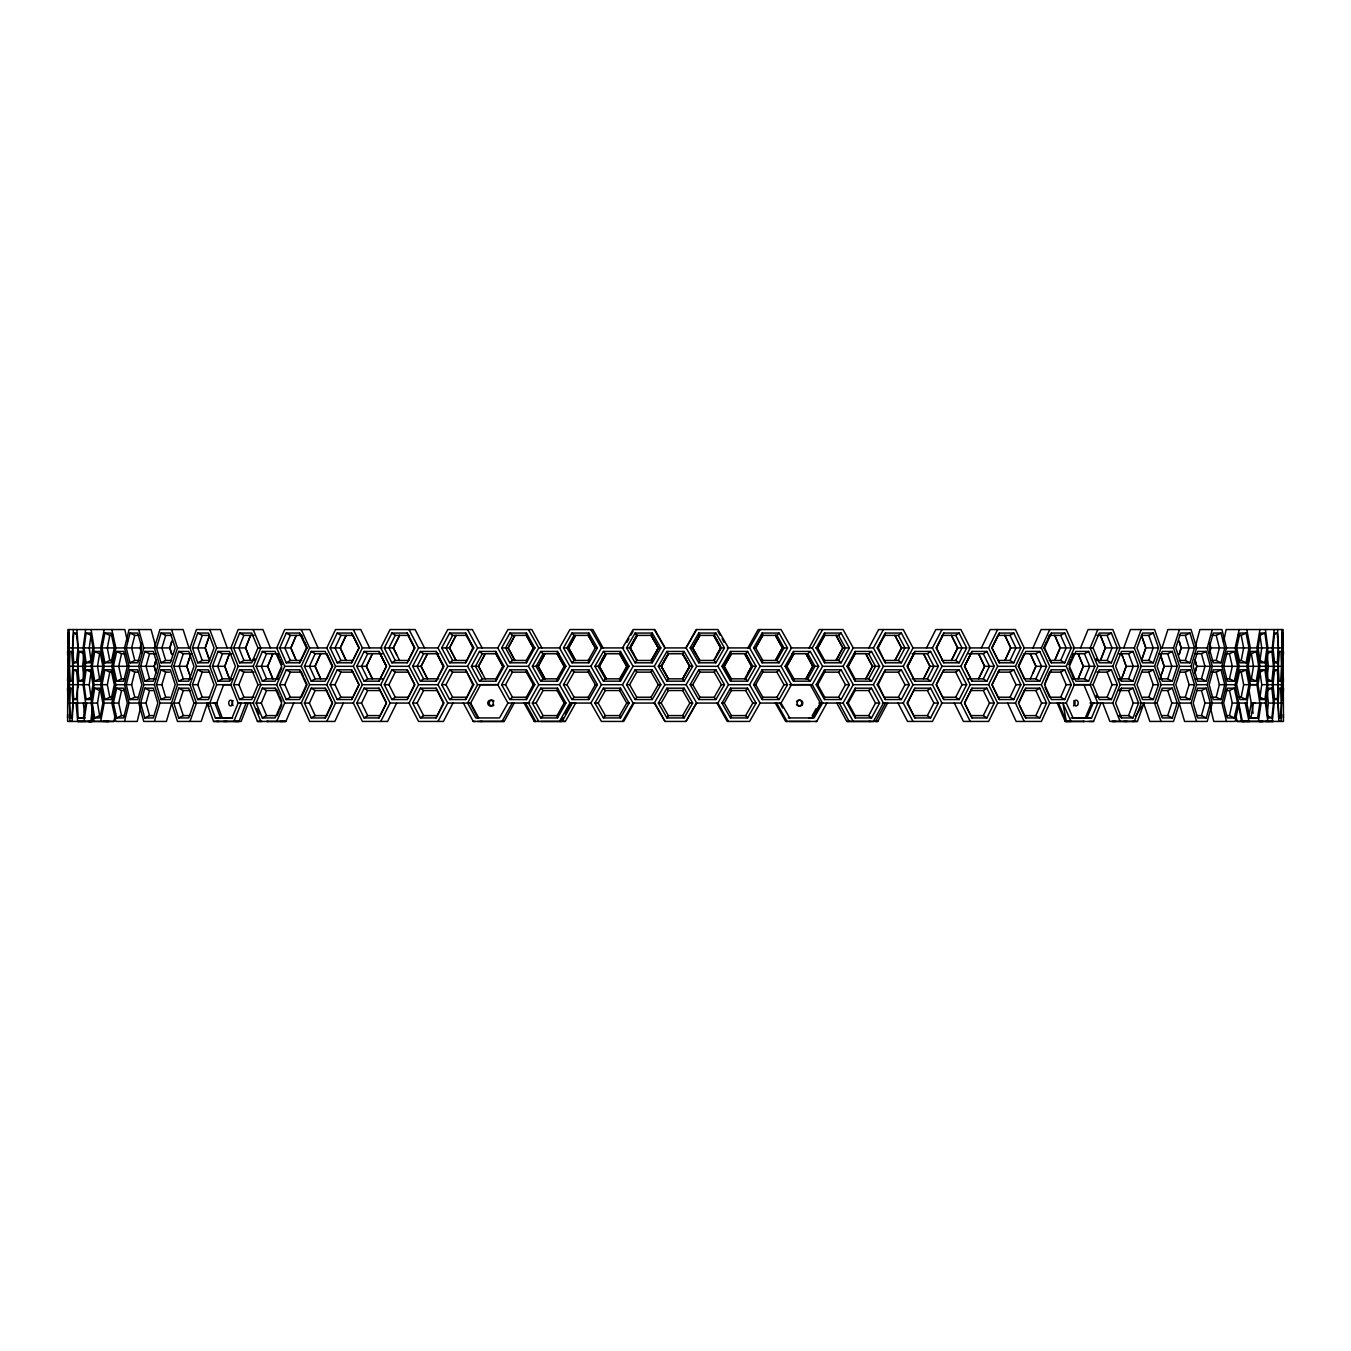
<?xml version="1.0" encoding="UTF-8"?>
<svg xmlns="http://www.w3.org/2000/svg" width="1351" height="1351" viewBox="0 0 1351 1351"><rect width="100%" height="100%" fill="white"/><g stroke="black" fill="none" stroke-linecap="round" stroke-linejoin="round"><path stroke-width="1.5" d="M94.114 721.434L91.108 703.06L76.061 703.06L77.683 721.451L91.919 721.451L91.919 717.938M67.618 717.938L67.634 714.426M67.618 681.174L67.634 677.662M1283.366 654.948L1283.45 651.435M1283.366 691.695L1283.45 688.183M67.753 647.923L68.006 633.062L68.901 633.062L68.901 662.801L68.006 662.801L67.922 659.288M127.467 641.809L124.832 629.549L67.922 629.549L67.634 721.434L113.94 721.434L115.477 713.277M67.753 684.687L68.006 669.809L68.901 669.809L68.901 699.548L68.006 699.548L67.922 696.052M1235.523 713.277L1237.06 721.434L1283.45 721.434L1283.078 629.549L1226.168 629.549L1223.533 641.809M1283.078 659.288L1282.994 662.801L1282.099 662.801L1282.099 633.062L1282.994 633.062L1283.247 647.923M1283.078 696.052L1282.994 699.548L1282.099 699.548L1282.099 669.809L1282.994 669.809L1283.247 684.687M495.817 681.174L495.918 678.844L502.775 666.296L495.918 653.766L495.817 651.435L479.487 651.435L471.381 666.313L479.487 681.174L495.817 681.174L504.041 666.313L495.817 651.435M855.183 681.174L855.082 678.844L848.225 666.296L855.082 653.766L855.183 651.435L871.513 651.435L879.619 666.313L871.513 681.174L855.183 681.174L846.959 666.313L855.183 651.435M855.183 717.938L855.082 715.591L848.225 703.06L855.082 690.53L855.183 688.183L871.513 688.183L879.619 703.06L871.513 717.938L855.183 717.938L846.959 703.06L855.183 688.183M69.864 721.434L69.036 629.549M69.357 666.313L70.049 651.435L71.856 651.435L72.937 666.313L71.856 681.174L70.049 681.174L69.357 666.313L74.221 666.296M69.357 703.06L70.049 688.183L71.856 688.183L72.937 703.06L71.856 717.938L70.049 717.938L69.357 703.06L74.221 703.06M1281.136 721.434L1281.964 629.549M1281.643 666.313L1280.951 681.174L1279.144 681.174L1278.063 666.313L1279.144 651.435L1280.951 651.435L1281.643 666.313L1274.213 666.313L1272.287 647.923L1274.213 629.549M1281.643 703.06L1280.951 717.938L1279.144 717.938L1278.063 703.06L1279.144 688.183L1280.951 688.183L1281.643 703.06L1268.386 703.06L1267.018 715.591M526.468 662.801L526.299 660.453L533.273 647.923L526.299 635.392L526.468 633.062L509.884 633.062L501.643 647.923L509.884 662.801L526.468 662.801L534.81 647.923L526.468 633.062M526.468 699.548L526.299 697.217L533.257 684.687L526.299 672.156L526.468 669.809L509.884 669.809L501.643 684.687L509.884 699.548L526.468 699.548L534.81 684.687L526.468 669.809M824.532 662.801L824.701 660.453L817.727 647.923L824.684 635.392L824.532 633.062L841.116 633.062L849.357 647.923L841.116 662.801L824.532 662.801L816.19 647.923L824.532 633.062M824.532 699.548L824.701 697.217L817.727 684.687L824.684 672.156L824.532 669.809L841.116 669.809L849.357 684.687L841.116 699.548L824.532 699.548L816.19 684.687L824.532 669.809M77.784 650.473L77.851 644.545M77.784 687.237L77.851 681.309M1273.149 651.25L1273.03 642.941M1273.149 688.014L1273.149 681.36M72.076 721.434C74.541 690.817 70.995 660.183 73.461 629.549M72.616 647.923L73.765 633.062L76.45 633.062L77.986 647.923L76.45 662.801L73.765 662.801L72.616 647.923L77.598 647.923M72.616 684.687L73.765 669.809L76.45 669.809L77.986 684.687L76.45 699.548L73.765 699.548L72.616 684.687L77.598 684.687M1278.384 647.923L1277.235 662.801L1274.55 662.801L1273.014 647.923L1274.55 633.062L1277.235 633.062L1278.384 647.923L1273.402 647.923M1277.539 629.549C1280.005 660.183 1276.459 690.817 1278.924 721.434M1278.384 684.687L1277.235 699.548L1274.55 699.548L1273.014 684.687L1274.55 669.809L1277.235 669.809L1278.384 684.687L1273.402 684.687M85.603 629.549L83.137 647.923L85.603 666.313L83.137 684.687L85.603 703.06L83.424 717.938L78.24 717.938C75.791 688.453 80.013 659.018 76.787 629.549M77.531 666.313L79.118 651.435L82.698 651.435L84.657 666.313L82.698 681.174L79.118 681.174L77.531 666.313L91.108 666.313L94.114 684.687L91.108 703.06M1273.469 666.313L1271.882 681.174L1268.302 681.174L1266.343 666.313L1268.302 651.435L1271.882 651.435L1273.469 666.313L1259.892 666.313L1256.886 684.687L1259.892 703.06L1257.545 717.938L1249.895 717.938L1246.787 703.06L1250.334 684.687L1246.787 666.313L1250.334 647.923L1246.787 629.549M1272.287 721.434L1274.213 703.06L1272.287 684.687L1274.213 666.313M1267.018 678.844L1268.386 666.313L1267.018 653.766M1271.882 717.938L1273.469 703.06L1271.882 688.183L1268.302 688.183L1266.343 703.06L1268.302 717.938L1271.882 717.938L1268.64 716.368M83.982 653.766L82.614 666.296L83.982 678.844M92.155 721.434L93.354 711.234M92.543 707.147L90.838 721.451L89.622 721.451M86.109 699.548L90.99 697.217L89.25 684.687L90.99 672.156L86.109 669.809L84.083 684.687L86.109 699.548L90.568 699.548L92.966 684.687L90.568 669.809L86.109 669.809M1264.891 669.809L1260.01 672.156L1261.75 684.687L1260.01 697.217L1264.891 699.548L1266.917 684.687L1264.891 669.809L1260.432 669.809L1258.034 684.687L1260.432 699.548L1264.891 699.548M84.083 647.923L86.109 633.062L90.568 633.062L92.966 647.923L90.568 662.801L86.109 662.801L84.083 647.923L101.781 647.923M1267.863 721.434L1265.397 703.06L1267.863 684.687L1265.397 666.313L1267.863 647.923L1265.397 629.549M1264.891 662.801L1266.917 647.923L1264.891 633.062L1260.432 633.062L1258.034 647.923L1260.432 662.801L1264.891 662.801L1260.01 660.453L1261.75 647.923L1260.01 635.392L1264.891 633.062M465.673 662.801L472.766 647.923L465.673 633.062L449.647 633.062L441.693 647.923L449.647 662.801L465.673 662.801L473.745 647.923L465.673 633.062M465.673 699.548L472.766 684.687L465.673 669.809L449.647 669.809L441.693 684.687L449.647 699.548L465.673 699.548L473.745 684.687L465.673 669.809M885.327 633.062L878.234 647.923L885.327 662.801L901.353 662.801L909.307 647.923L901.353 633.062L885.327 633.062L877.255 647.923L885.327 662.801M885.327 699.548L878.234 684.687L885.327 669.809L901.353 669.809L909.307 684.687L901.353 699.548L885.327 699.548L877.255 684.687L885.327 669.809M94.722 717.938L99.602 715.591L97.508 703.06L99.602 690.53L94.722 688.183L92.256 703.06L94.722 717.938L100.025 717.938L102.862 703.06L100.025 688.183L94.722 688.183M91.108 666.313L94.114 647.923L91.108 629.549M92.256 666.313L94.722 651.435L100.025 651.435L102.862 666.313L100.025 681.174L94.722 681.174L92.256 666.313L102.879 666.296M1259.892 629.549L1256.886 647.923L1259.892 666.313M1258.744 666.313L1256.278 681.174L1250.975 681.174L1248.138 666.313L1250.975 651.435L1256.278 651.435L1258.744 666.313L1248.121 666.313M1256.278 681.174L1251.398 678.844L1253.492 666.313L1251.398 653.766L1256.278 651.435M94.722 651.435L99.602 653.766L97.508 666.296L99.602 678.844L94.722 681.174M1249.101 715.304L1251.262 703.06L1249.118 690.783M1250.874 717.938L1253.508 703.06L1254.961 703.06M557.507 681.174L557.085 678.844L564.144 666.296L557.085 653.766L557.507 651.435L540.721 651.435L532.362 666.313L540.721 681.174L557.507 681.174L565.951 666.313L557.507 651.435M557.507 717.938L557.085 715.591L564.144 703.06L557.085 690.53L557.507 688.183L540.721 688.183L532.362 703.06L540.721 717.938L557.507 717.938L565.951 703.06L557.507 688.183M793.493 681.174L793.915 678.844L786.856 666.296L793.898 653.766L793.493 651.435L810.279 651.435L818.638 666.313L810.279 681.174L793.493 681.174L785.049 666.313L793.493 651.435M104.922 699.548L109.786 697.217L107.337 684.687L109.786 672.156L104.922 669.809L102.017 684.687L104.922 699.548L111.069 699.548L114.328 684.687L111.069 669.809L104.922 669.809M1246.078 669.809L1241.214 672.156L1243.663 684.687L1241.214 697.217L1246.078 699.548L1248.983 684.687L1246.078 669.809L1239.931 669.809L1236.672 684.687L1239.931 699.548L1246.078 699.548M104.213 629.549L100.666 647.923L104.213 666.313L100.666 684.687L104.213 703.06L100.666 721.434M102.017 647.923L104.922 633.062L111.069 633.062L114.328 647.923L111.069 662.801L104.922 662.801L102.017 647.923L125.103 647.923M1246.078 662.801L1241.214 660.453L1243.663 647.923L1241.214 635.392L1246.078 633.062L1248.983 647.923L1246.078 662.801L1239.931 662.801L1236.672 647.923L1239.931 633.062L1246.078 633.062M104.922 633.062L109.786 635.392L107.337 647.923L109.786 660.453L104.922 662.801M116.693 717.938L123.667 717.938L127.332 703.06L123.667 688.183L116.693 688.183L113.366 703.06L116.693 717.938L121.522 715.591L118.719 703.06L121.522 690.53L124.376 690.53M1234.307 688.183L1229.478 690.53L1232.281 703.06L1229.478 715.591L1234.307 717.938L1237.634 703.06L1234.307 688.183L1227.333 688.183L1223.668 703.06L1227.333 717.938L1234.307 717.938M141.196 705.104L137.228 721.434L115.882 721.434L111.812 703.06L115.882 684.687L111.812 666.313L115.882 647.923L111.812 629.549M113.366 666.313L116.693 651.435L123.667 651.435L127.332 666.313L123.667 681.174L116.693 681.174L113.366 666.313L127.366 666.296M1239.188 629.549L1235.118 647.923L1239.188 666.313L1235.118 684.687L1242.346 721.434L1258.372 721.451L1261.091 703.06L1251.262 703.06M1237.634 666.313L1234.307 681.174L1227.333 681.174L1223.668 666.313L1227.333 651.435L1234.307 651.435L1237.634 666.313L1223.651 666.313M1234.307 681.174L1229.478 678.844L1232.281 666.313L1229.478 653.766L1234.307 651.435M124.951 653.766L121.522 653.766L118.719 666.296L121.522 678.844L116.693 681.174M141.281 652.905L140.082 647.923L141.264 642.873M1210.124 651.25L1210.124 644.545M137.988 697.217L134.779 697.217L131.638 684.687L134.779 672.156L137.988 672.156M140.876 644.596L140.859 651.25M1209.719 652.921L1210.952 647.923L1209.719 642.941M1211.948 672.156L1216.221 672.156L1219.362 684.687L1216.221 697.217L1211.948 697.217M126.251 647.923L129.983 633.062L137.785 633.062L141.838 647.923L137.785 662.801L129.983 662.801L126.251 647.923L140.082 647.923M124.512 721.434L129.071 703.06L124.512 684.687L129.071 666.313L124.512 647.923L129.071 629.549L151.092 629.549L156.041 647.923M126.251 684.687L129.983 669.809L137.785 669.809L141.838 684.687L137.785 699.548L129.983 699.548L126.251 684.687L131.638 684.687M1224.749 647.923L1221.017 662.801L1213.215 662.801L1209.162 647.923L1213.215 633.062L1221.017 633.062L1224.749 647.923L1210.952 647.923M1226.488 721.434L1221.929 703.06L1226.488 684.687L1221.929 666.313L1226.488 647.923L1221.929 629.549L1199.908 629.549L1194.959 647.923M1224.749 684.687L1221.017 699.548L1213.215 699.548L1209.162 684.687L1213.215 669.809L1221.017 669.809L1224.749 684.687L1219.362 684.687M436.103 681.174L443.314 666.296L436.103 651.435L420.414 651.435L412.646 666.313L420.414 681.174L436.103 681.174L444.023 666.313L436.103 651.435M436.103 717.938L443.314 703.06L436.103 688.183L420.414 688.183L412.646 703.06L420.414 717.938L436.103 717.938L444.023 703.06L436.103 688.183M1211.948 660.453L1216.221 660.453L1219.362 647.923L1216.221 635.392L1212.033 635.392M138.967 635.392L134.779 635.392L131.638 647.923L134.779 660.453L138.967 660.453M156.041 659.66L154.234 666.313L156.041 672.967L154.25 666.296L156.024 659.558M914.897 681.174L907.686 666.313L914.897 651.435L930.586 651.435L938.354 666.313L930.586 681.174L914.897 681.174L906.977 666.313L914.897 651.435M914.897 717.938L907.686 703.06L914.897 688.183L930.586 688.183L938.354 703.06L930.586 717.938L914.897 717.938L906.977 703.06L914.897 688.183M1194.959 659.66L1196.766 666.313L1194.976 672.95L1196.766 666.313L1194.976 659.558M153.051 715.591L149.522 715.591L146.043 703.06L149.522 690.53L153.051 690.53M1196.766 690.53L1201.478 690.53L1204.957 703.06L1201.478 715.591L1196.766 715.591M188.988 647.923L183.111 629.549L159.925 629.549L154.386 647.923L159.925 666.313L154.386 684.687L159.925 703.06L171.83 703.06L166.409 721.434L143.78 721.434L138.714 703.06L143.78 684.687L138.714 666.313L143.78 647.923L138.714 629.549M140.639 666.313L144.777 651.435L153.355 651.435L157.814 666.313L153.355 681.174L144.777 681.174L140.639 666.313L154.25 666.296M140.639 703.06L144.777 688.183L153.355 688.183L157.814 703.06L153.355 717.938L144.777 717.938L140.639 703.06L146.043 703.06M1162.012 647.923L1167.889 629.549L1191.075 629.549L1196.614 647.923L1191.075 666.313L1196.614 684.687L1191.075 703.06L1179.17 703.06L1184.591 721.434L1207.22 721.434L1212.286 703.06L1207.22 684.687L1212.286 666.313L1207.22 647.923L1212.286 629.549M1210.361 666.313L1206.223 681.174L1197.645 681.174L1193.186 666.313L1197.645 651.435L1206.223 651.435L1210.361 666.313L1196.766 666.313M1210.361 703.06L1206.223 717.938L1197.645 717.938L1193.186 703.06L1197.645 688.183L1206.223 688.183L1210.361 703.06L1204.957 703.06M1195.382 678.844L1201.478 678.844L1204.957 666.313L1201.478 653.766L1195.382 653.766M171.83 641.269L169.838 647.923L171.813 654.593L169.871 647.923L171.797 641.185M155.618 653.766L149.522 653.766L146.043 666.296L149.522 678.844L155.618 678.844M588.884 662.801L588.209 660.453L595.318 647.923L588.209 635.392L588.884 633.062L571.929 633.062L563.485 647.923L571.929 662.801L588.884 662.801L597.395 647.923L588.884 633.062M588.884 699.548L588.209 697.217L595.318 684.687L588.209 672.156L588.884 669.809L571.929 669.809L563.485 684.687L571.929 699.548L588.884 699.548L597.395 684.687L588.884 669.809M762.116 662.801L762.791 660.453L755.682 647.923L762.775 635.392L762.116 633.062L779.071 633.062L787.515 647.923L779.071 662.801L762.116 662.801L753.605 647.923L762.116 633.062M762.116 699.548L762.791 697.217L755.682 684.687L762.775 672.156L762.116 669.809L779.071 669.809L787.515 684.687L779.071 699.548L762.116 699.548L753.605 684.687L762.116 669.809M1179.17 641.269L1181.162 647.923L1179.187 654.576L1181.162 647.923L1179.203 641.185M169.55 697.217L165.7 697.217L161.9 684.687L165.7 672.156L169.55 672.156M1180.149 672.156L1185.3 672.156L1189.1 684.687L1185.3 697.217L1180.149 697.217M156.496 647.923L161.022 633.062L170.361 633.062L175.208 647.923L170.361 662.801L161.022 662.801L156.496 647.923L169.871 647.923M156.496 684.687L161.022 669.809L170.361 669.809L175.208 684.687L170.361 699.548L161.022 699.548L156.496 684.687L161.9 684.687M154.386 721.434L159.925 703.06M1194.504 647.923L1189.978 662.801L1180.639 662.801L1175.792 647.923L1180.639 633.062L1189.978 633.062L1194.504 647.923L1181.162 647.923M1194.504 684.687L1189.978 699.548L1180.639 699.548L1175.792 684.687L1180.639 669.809L1189.978 669.809L1194.504 684.687L1189.1 684.687M1179.389 660.453L1185.3 660.453L1189.1 647.923L1185.3 635.392L1179.389 635.392M190.879 678.844L186.86 666.296L190.879 653.766M171.611 635.392L165.7 635.392L161.9 647.923L165.7 660.453L171.611 660.453M190.288 715.591L183.28 715.591L179.159 703.06L183.28 690.53L190.288 690.53M1160.104 678.844L1164.14 666.296L1160.762 655.708M188.971 672.967L186.843 666.313L190.255 655.742M1162.029 672.967L1164.157 666.313L1160.104 653.766M1162.164 690.53L1167.72 690.53L1171.841 703.06L1167.72 715.591L1162.164 715.591M207.48 703.06L201.181 721.434L177.505 721.434L171.493 703.06L177.505 684.687L171.493 666.313L177.505 647.923L171.493 629.549M173.772 666.313L178.67 651.435L188.768 651.435L193.97 666.313L188.768 681.174L178.67 681.174L173.772 666.313L186.86 666.296M173.772 703.06L178.67 688.183L188.768 688.183L193.97 703.06L188.768 717.938L178.67 717.938L173.772 703.06L179.159 703.06M1143.52 703.06L1149.819 721.434L1173.495 721.434L1179.507 703.06L1173.495 684.687L1179.507 666.313L1173.495 647.923L1179.507 629.549M1177.228 666.313L1172.33 681.174L1162.232 681.174L1157.03 666.313L1162.232 651.435L1172.33 651.435L1177.228 666.313L1164.157 666.313M1177.228 703.06L1172.33 717.938L1162.232 717.938L1157.03 703.06L1162.232 688.183L1172.33 688.183L1177.228 703.06L1171.841 703.06M1159.293 678.844L1167.72 678.844L1171.841 666.313L1167.72 653.766L1159.293 653.766M197.685 662.801L202.211 660.453L209.709 660.453L205.2 647.923L209.506 635.392L202.194 635.392L197.685 633.062L192.433 647.923L197.685 662.801L208.493 662.801L214.049 647.923L208.493 633.062L197.685 633.062M191.707 653.766L183.28 653.766L179.159 666.296L183.28 678.844L191.707 678.844M1142.169 637.317L1145.8 647.923L1142.169 658.494M209.709 697.217L202.211 697.217L197.786 684.687L202.194 672.156L209.709 672.156M208.848 637.351L205.166 647.923L208.831 658.494M1153.315 633.062L1148.789 635.392L1141.477 635.392L1145.834 647.923L1141.477 660.453L1148.789 660.453L1153.315 662.801L1158.567 647.923L1153.315 633.062L1142.507 633.062L1136.951 647.923L1142.507 662.801L1153.315 662.801M1142.845 672.156L1148.789 672.156L1153.214 684.687L1148.789 697.217L1142.845 697.217M189.967 721.434L196.435 703.06L189.967 684.687L196.435 666.313L189.967 647.923L196.435 629.549L220.534 629.549L227.255 647.923M192.433 684.687L197.685 669.809L208.493 669.809L214.049 684.687L208.493 699.548L197.685 699.548L192.433 684.687L197.786 684.687M1161.033 721.434L1154.565 703.06L1161.033 684.687L1154.565 666.313L1161.033 647.923L1154.565 629.549L1130.466 629.549L1123.745 647.923M1158.567 684.687L1153.315 699.548L1142.507 699.548L1136.951 684.687L1142.507 669.809L1153.315 669.809L1158.567 684.687L1153.214 684.687M227.255 672.967L229.434 678.844L224.79 666.313L229.417 653.766L224.79 666.313L227.238 672.95M1148.789 660.453L1153.214 647.923L1148.789 635.392M1115.875 721.451L1111.957 721.451L1137.424 721.451L1144.044 703.06L1135.431 716.418M202.194 635.392L197.786 647.923L202.211 660.453M407.175 662.801L414.487 647.923L407.175 633.062L391.874 633.062L384.326 647.923L391.874 662.801L407.175 662.801L414.909 647.923L407.175 633.062M407.175 699.548L414.487 684.687L407.175 669.809L391.874 669.809L384.326 684.687L391.874 699.548L407.175 699.548L414.909 684.687L407.175 669.809M1123.762 672.95L1126.177 666.296L1123.762 659.558M943.825 662.801L936.513 647.923L943.825 633.062L959.126 633.062L966.674 647.923L959.126 662.801L943.825 662.801L936.091 647.923L943.825 633.062M943.825 699.548L936.513 684.687L943.825 669.809L959.126 669.809L966.674 684.687L959.126 699.548L943.825 699.548L936.091 684.687L943.825 669.809M1123.036 657.633L1121.583 653.766L1126.21 666.313L1121.583 678.844L1123.745 672.967M1128.575 690.53L1133.269 703.06L1128.575 715.591L1118.983 715.591L1121.499 717.938L1132.982 717.938L1138.589 703.06L1132.982 688.183L1121.499 688.183L1118.966 690.53L1128.575 690.53L1132.982 688.183M270.453 647.923L262.921 629.549L238.181 629.549L230.869 647.923L238.181 666.313L230.869 684.687L238.181 703.06L232.034 717.938L215.383 717.938L209.793 703.06L216.667 684.687L209.777 666.313L216.667 647.923L209.777 629.549M212.411 666.313L218.018 651.435L229.501 651.435L235.395 666.313L229.501 681.174L218.018 681.174L212.411 666.313L224.823 666.296M1102.737 703.06L1109.863 721.434L1134.333 721.434L1141.223 703.06L1134.333 684.687L1141.223 666.313L1134.333 647.923L1141.223 629.549M1121.499 681.174L1115.605 666.313L1121.499 651.435L1132.982 651.435L1138.589 666.313L1132.982 681.174L1121.499 681.174L1118.983 678.844L1128.575 678.844L1132.982 681.174M245.679 647.923L250.543 635.392L245.646 647.923L250.56 660.453L245.646 647.923L233.655 647.923L239.6 662.801L251.742 662.801L257.94 647.923L251.742 633.062L239.6 633.062L233.655 647.923M1128.575 678.844L1133.269 666.313L1128.575 653.766L1118.966 653.766M222.256 717.769L216.684 703.06L223.658 684.687L231.68 684.67M216.684 703.06L206.956 703.06L213.576 721.451L239.043 721.451L246.085 703.06M1105.321 647.923L1100.457 660.453L1105.354 647.923L1100.457 635.392L1105.354 647.923L1117.345 647.923L1111.4 662.801L1099.258 662.801L1093.06 647.923L1099.258 633.062L1111.4 633.062L1117.345 647.923M232.034 653.766L222.425 653.766L217.731 666.296L222.425 678.844L232.017 678.844L229.501 681.174M254.039 697.217L243.906 697.217L238.907 684.687L243.889 672.156L254.039 672.156M1121.499 688.183L1115.605 703.06L1121.499 717.938M1096.961 672.156L1107.094 672.156L1112.093 684.687L1107.094 697.217L1096.961 697.217L1096.235 695.427M620.497 681.174L619.569 678.844L626.729 666.296L619.569 653.766L620.497 651.435L603.424 651.435L594.913 666.313L603.424 681.174L620.497 681.174L629.059 666.313L620.497 651.435M620.497 717.938L619.569 715.591L626.729 703.06L619.569 690.53L620.497 688.183L603.424 688.183L594.913 703.06L603.424 717.938L620.497 717.938L629.059 703.06L620.497 688.183M730.503 681.174L731.431 678.844L724.271 666.296L731.415 653.766L730.503 651.435L747.576 651.435L756.087 666.313L747.576 681.174L730.503 681.174L721.941 666.313L730.503 651.435M730.503 717.938L731.431 715.591L724.271 703.06L731.415 690.53L730.503 688.183L747.576 688.183L756.087 703.06L747.576 717.938L730.503 717.938L721.941 703.06L730.503 688.183M233.655 684.687L239.6 669.809L251.742 669.809L257.94 684.687L251.742 699.548L239.6 699.548L233.655 684.687L238.907 684.687M267.718 666.296L272.851 653.766L267.684 666.313L272.851 678.844L267.684 666.313L256.116 666.313L262.364 681.174L275.131 681.174L281.633 666.313L275.131 651.435L262.364 651.435L256.116 666.313M1120.131 721.434L1112.819 703.06L1120.131 684.687L1112.819 666.313L1120.131 647.923L1112.819 629.549L1088.079 629.549L1080.547 647.923M1117.345 684.687L1111.4 699.548L1099.258 699.548L1093.06 684.687L1099.258 669.809L1111.4 669.809L1117.345 684.687L1112.093 684.687M1096.235 658.663L1096.961 660.453L1107.094 660.453L1112.093 647.923L1107.094 635.392L1096.961 635.392M233.841 721.451L241.305 703.06L238.181 703.06L253.718 703.06M1083.282 666.296L1078.149 678.844L1083.316 666.313L1078.149 653.766L1083.316 666.313L1094.884 666.313L1088.636 681.174L1075.869 681.174L1069.367 666.313L1075.869 651.435L1088.636 651.435L1094.884 666.313M1060.518 703.06L1057.259 703.06L1065.145 721.434L1093.55 721.451L1100.997 703.06M254.765 658.663L254.039 660.453L243.906 660.453L239.6 662.801M275.401 715.591L266.552 715.591L261.3 703.06L266.535 690.53L277.191 690.53L279.083 694.938M254.039 635.392L243.889 635.392L241.525 641.185L238.907 647.923L243.906 660.453M290.887 647.923L296.241 635.392L290.837 647.923L296.241 660.453L290.837 647.923L279.725 647.923L286.277 662.801L299.618 662.801L307.116 647.923L304.11 641.185M260.878 721.434L253.177 703.06L260.878 684.687L253.177 666.313L260.878 647.923L253.177 629.549M275.131 688.183L281.633 703.06L275.131 717.938L262.364 717.938L256.116 703.06L262.364 688.183L275.131 688.183L277.191 690.53M1071.107 717.938L1091.557 717.938L1097.823 703.06L1090.122 684.687L1097.823 666.313L1090.122 647.923L1097.823 629.549M1072.914 678.844L1084.448 678.844L1089.7 666.313L1084.448 653.766L1072.829 653.766M1085.36 717.769L1091.557 703.06L1083.84 684.653L1074.113 684.67M1060.113 647.923L1054.759 660.453L1060.163 647.923L1054.759 635.392L1060.163 647.923L1071.275 647.923L1064.723 662.801L1051.382 662.801L1043.884 647.923L1046.89 641.185M1086.863 717.938L1093.195 703.06M304.093 678.033L307.116 684.687L301.459 697.217L290.313 697.217L284.825 684.687L290.313 672.156L301.459 672.156L303.435 676.564M1069.097 664.624L1071.259 659.558M277.191 678.844L279.083 674.436M277.191 715.591L279.083 711.183M267.194 721.434L285.855 721.434L293.741 703.06M1071.917 658.19L1073.809 653.766L1072.103 657.633M278.171 653.766L266.535 653.766L261.3 666.296L266.552 678.844L278.086 678.844M279.725 672.967L281.886 667.968M279.725 709.714L281.886 704.732M1069.114 664.641L1071.275 659.66M1047.549 676.496L1049.541 672.156L1060.687 672.156L1066.175 684.687L1060.687 697.217L1049.541 697.217L1045.049 687.237M315.087 666.296L320.677 653.766L315.053 666.313L320.694 678.844L315.087 666.296L304.414 666.313L311.254 681.174L325.152 681.174L332.194 666.313L325.152 651.435L311.254 651.435L304.414 666.313M279.725 647.923L286.277 633.062L299.618 633.062L303.451 639.732M276.651 721.434L284.723 703.06L276.651 684.687L284.723 666.313L276.651 647.923L284.723 629.549L309.852 629.549L318.076 647.923M299.618 669.809L306.407 684.687L299.618 699.548L286.277 699.548L279.725 684.687L286.277 669.809L299.618 669.809L301.459 672.156M1091.557 717.938L1073.049 717.938L1066.294 703.06L1074.349 684.687L1066.277 666.313L1074.349 647.923L1066.277 629.549L1041.148 629.549L1032.924 647.923M1071.275 684.687L1064.723 699.548L1051.382 699.548L1044.593 684.687L1051.382 669.809L1064.723 669.809L1071.275 684.687L1066.175 684.687M1049.271 660.453L1060.687 660.453L1066.175 647.923L1060.687 635.392L1049.187 635.392M1032.958 672.95L1035.913 666.296L1030.323 653.766L1035.947 666.313L1030.323 678.844M328.8 711.183L326.739 715.591L315.138 715.591L309.413 703.06L315.138 690.53L326.739 690.53L332.616 703.06L329.475 709.714M1046.89 677.932L1044.593 684.687M1047.565 639.8L1051.382 633.062L1064.723 633.062L1071.275 647.923M301.813 635.392L290.313 635.392L284.825 647.923L290.313 660.453L301.729 660.453M299.618 662.801L306.407 647.923L299.618 633.062M1051.382 633.062L1044.593 647.923L1051.382 662.801M340.283 647.923L346.092 635.392L340.249 647.923L346.092 660.453L340.249 647.923L330.134 647.923L337.226 662.801L351.632 662.801L359.062 647.923L351.632 633.062L337.226 633.062L330.134 647.923M1043.884 647.923L1046.907 641.286M1024.244 690.53L1025.848 688.183L1039.746 688.183L1046.586 703.06L1039.746 717.938L1025.848 717.938L1018.384 703.06L1024.244 690.53L1035.862 690.53L1041.587 703.06L1035.862 715.591L1024.261 715.591L1022.15 711.065M343.39 703.06L334.845 721.434L309.632 721.434L301.205 703.06L309.632 684.687L301.205 666.313L309.632 647.923L301.205 629.549M326.739 715.591L325.152 717.938L311.254 717.938L304.414 703.06L311.254 688.183L325.152 688.183L326.739 690.53M1007.61 703.06L1016.155 721.434L1041.368 721.434L1049.795 703.06L1041.368 684.687L1049.795 666.313L1041.368 647.923L1049.795 629.549M1047.549 639.732L1049.541 635.392M1046.586 666.313L1039.746 681.174L1025.848 681.174L1018.806 666.313L1025.848 651.435L1039.746 651.435L1046.586 666.313L1035.947 666.313M1010.717 647.923L1004.908 660.453L1010.751 647.923L1004.908 635.392L1010.751 647.923L1020.866 647.923L1013.774 662.801L999.368 662.801L991.938 647.923L999.368 633.062L1013.774 633.062L1020.866 647.923M1022.2 674.436L1024.261 678.844L1035.862 678.844L1041.587 666.313L1035.862 653.766L1024.244 653.766L1018.384 666.296L1021.525 672.967M352.983 672.156L351.632 669.809L337.226 669.809L330.134 684.687L337.226 699.548L351.632 699.548L352.983 697.217L340.959 697.217L335.014 684.687L340.942 672.156L352.983 672.156L359.062 684.687L353.692 695.748M328.8 674.436L326.739 678.844L315.138 678.844L311.254 681.174M1024.261 653.766L1018.384 666.313M329.475 672.967L332.616 666.313L326.756 653.766L315.138 653.766L309.413 666.296L315.138 678.844M325.152 717.938L332.194 703.06L325.152 688.183M366.408 666.296L372.403 653.766L366.357 666.313L372.403 678.844L366.357 666.313L356.782 666.313L364.128 681.174L378.989 681.174L386.521 666.313L378.989 651.435L364.128 651.435L356.782 666.313M1025.848 688.183L1018.806 703.06M378.989 681.174L383.042 672.95M378.989 717.938L386.386 703.06L378.989 688.183L364.128 688.183L356.782 703.06L364.128 717.938L378.989 717.938L386.521 703.06L378.989 688.183M998.017 672.156L1010.041 672.156L1015.986 684.687L1010.041 697.217L998.017 697.217L991.938 684.687L999.368 669.809L1013.774 669.809L1020.866 684.687L1013.774 699.548L999.368 699.548L998.017 697.217M326.79 721.434L335.538 703.06L326.79 684.687L335.538 666.313L326.79 647.923L335.538 629.549L360.768 629.549L369.617 647.923M967.975 672.967L964.614 666.313L972.011 651.435L986.872 651.435L994.218 666.313L986.872 681.174L972.011 681.174L964.479 666.313L972.011 651.435M972.011 717.938L964.614 703.06L972.011 688.183L986.872 688.183L994.218 703.06L986.872 717.938L972.011 717.938L964.479 703.06L972.011 688.183M1024.21 721.434L1015.462 703.06L1024.21 684.687L1015.462 666.313L1024.21 647.923L1015.462 629.549L990.232 629.549L981.383 647.923M984.592 666.296L978.597 678.844L984.643 666.313L978.597 653.766L984.643 666.313L994.218 666.313M998.017 660.453L1010.041 660.453L1015.986 647.923L1010.041 635.392L998.017 635.392L991.938 647.923L999.368 662.801M380.104 715.591L367.692 715.591L361.544 703.06L367.675 690.53L380.104 690.53M396.654 654.593L393.327 647.923L399.558 635.392L393.327 647.923L399.558 660.453M351.632 662.801L359.062 647.923L352.983 635.392L340.942 635.392L335.014 647.923L340.959 660.453L352.983 660.453M351.632 699.548L358.927 684.687L351.632 669.809M999.368 633.062L991.938 647.923M999.368 669.809L992.073 684.687L999.368 699.548M970.896 690.53L983.308 690.53L989.456 703.06L983.308 715.591L970.896 715.591M396.67 703.06L387.568 721.434L362.389 721.434L353.337 703.06L362.389 684.687L353.337 666.313L362.389 647.923L353.337 629.549M957.623 647.923L951.442 660.453L957.673 647.923L951.442 635.392L957.673 647.923L966.674 647.923M954.33 703.06L963.432 721.434L988.611 721.434L997.663 703.06L988.611 684.687L997.663 666.313L988.611 647.923L997.663 629.549M408.036 697.217L395.269 697.217L388.919 684.687L395.252 672.156L408.036 672.156M964.614 666.313L970.896 653.766M968.329 678.844L983.308 678.844L989.456 666.313L983.308 653.766L968.363 653.766M421.107 666.296L427.456 653.766L421.056 666.313L427.456 678.844L421.056 666.313L412.646 666.313M652.263 662.801L651.081 660.453L658.258 647.923L651.081 635.392L652.263 633.062L635.105 633.062L626.543 647.923L635.105 662.801L652.263 662.801L660.842 647.923L652.263 633.062M652.263 699.548L651.081 697.217L658.258 684.687L651.081 672.156L652.263 669.809L635.105 669.809L626.543 684.687L635.105 699.548L652.263 699.548L660.842 684.687L652.263 669.809M698.737 662.801L699.919 660.453L692.742 647.923L699.902 635.392L698.737 633.062L715.895 633.062L724.457 647.923L715.895 662.801L698.737 662.801L690.158 647.923L698.737 633.062M698.737 699.548L699.919 697.217L692.742 684.687L699.902 672.156L698.737 669.809L715.895 669.809L724.457 684.687L715.895 699.548L698.737 699.548L690.158 684.687L698.737 669.809M382.637 653.766L367.675 653.766L361.544 666.296L367.692 678.844L382.671 678.844M383.025 672.967L386.386 666.296L378.989 651.435M929.893 666.296L923.544 678.844L929.944 666.313L923.544 653.766L929.944 666.313L938.354 666.313M942.964 672.156L955.731 672.156L962.081 684.687L955.731 697.217L942.964 697.217M380.762 721.434L390.084 703.06L380.762 684.687L390.084 666.313L380.762 647.923L390.084 629.549L415.145 629.549L424.501 647.923M436.694 715.591L423.606 715.591L417.104 703.06L423.589 690.53L436.694 690.53M936.513 647.923L942.964 635.392M970.238 721.434L960.916 703.06L970.238 684.687L960.916 666.313L970.238 647.923L960.916 629.549L935.855 629.549L926.499 647.923M449.545 647.923L456.03 635.392L449.495 647.923L456.047 660.453L449.545 647.923L441.693 647.923M941.951 660.453L955.731 660.453L962.081 647.923L955.731 635.392L942.002 635.392M914.289 690.53L927.394 690.53L933.896 703.06L927.394 715.591L914.306 715.591M408.998 635.392L395.252 635.392L388.919 647.923L395.269 660.453L409.049 660.453M466.011 697.217L452.636 697.217L445.982 684.687L452.636 672.156L466.011 672.156M482.121 672.967L478.541 666.313L485.212 653.766L478.541 666.313L485.229 678.844M907.686 666.313L914.289 653.766M453.007 703.06L443.432 721.434L418.574 721.434L408.998 703.06L418.574 684.687L408.998 666.313L418.574 647.923L408.998 629.549M897.993 703.06L907.568 721.434L932.426 721.434L942.002 703.06L932.426 684.687L942.002 666.313L932.426 647.923L942.002 629.549M912.161 678.844L927.394 678.844L933.896 666.313L927.394 653.766L912.145 653.766M897.993 641.269L894.953 635.392L901.505 647.923L894.953 660.453L901.455 647.923L898.027 641.185M508.196 647.923L514.917 635.392L508.145 647.923L514.934 660.453L508.145 647.923L501.643 647.923M872.408 666.296L865.788 678.844L872.459 666.313L865.788 653.766L872.459 666.313L879.619 666.313M878.234 647.923L877.255 647.923L884.973 635.392L898.364 635.392L901.353 633.062M884.973 672.156L898.364 672.156L905.018 684.687L898.364 697.217L884.989 697.217M438.855 653.766L423.589 653.766L417.104 666.296L423.606 678.844L438.839 678.844M868.862 647.923L878.64 629.549L903.245 629.549L913.04 647.923L903.245 666.313L913.04 684.687L903.245 703.06L913.04 721.434M884.989 660.453L898.364 660.453L905.018 647.923L898.364 635.392M437.96 721.434L447.755 703.06L437.96 684.687L447.755 666.313L437.96 647.923L447.755 629.549L472.36 629.549L482.138 647.923M839.765 703.06L836.793 703.06L846.807 721.451L877.762 721.451L887.59 703.06M538.238 666.296L545.061 653.766L538.188 666.313L545.078 678.844L538.188 666.313L532.362 666.313M842.804 647.923L836.083 660.453L842.855 647.923L836.083 635.392L842.855 647.923L849.357 647.923M526.299 697.217L512.451 697.217L505.561 684.687L512.451 672.156L526.299 672.156M478.592 717.769L470.655 703.06L480.584 684.687L498.519 684.653M855.082 690.53L868.71 690.53L875.499 703.06L868.71 715.591L855.082 715.591M568.67 647.923L575.56 635.392L568.619 647.923L575.577 660.453L568.619 647.923L563.485 647.923M853.933 678.844L868.71 678.844L875.499 666.313L868.71 653.766L853.916 653.766M472.766 647.923L473.745 647.923L466.011 635.392L452.636 635.392L445.982 647.923L452.636 660.453L466.011 660.453M541.903 647.923L531.821 629.549L507.925 629.549L497.759 647.923L507.925 666.313L497.759 684.687L507.925 703.06L499.482 717.938L475.788 717.938L467.581 703.06L477.579 684.687L467.564 666.313L477.579 647.923L467.564 629.549M512.215 703.06L502.032 721.451L504.193 721.451L514.207 703.06M812.762 666.296L805.922 678.844L812.812 666.313L805.939 653.766L812.812 666.313L818.638 666.313M839.207 703.06L849.137 721.434L873.422 721.434L883.436 703.06L873.422 684.687L883.436 666.313L873.422 647.923L883.436 629.549M557.085 715.591L543.085 715.591L536.077 703.06L543.068 690.53L557.085 690.53M599.388 666.296L606.346 653.766L599.337 666.313L606.363 678.844L599.337 666.313L594.913 666.313M634.058 654.593L630.275 647.923L637.3 635.392L630.275 647.923L637.317 660.453M726.298 671.295L723.46 666.313L729.675 655.218L723.46 666.313L729.692 677.375M809.097 647.923L819.179 629.549L843.075 629.549L853.241 647.923L843.075 666.313L853.241 684.687L843.075 703.06L853.241 721.434M812.12 715.929L816.156 708.583M824.684 672.156L838.549 672.156L845.439 684.687L838.549 697.217L824.701 697.217M588.209 697.217L574.057 697.217L566.981 684.687L574.04 672.156L588.209 672.156M715.895 662.801L714.223 660.453L699.463 660.453L692.472 647.923L699.463 635.392L714.24 635.392L717.617 641.185M782.33 647.923L775.423 660.453L782.381 647.923L775.44 635.392L782.381 647.923L787.515 647.923M824.042 660.453L838.549 660.453L845.439 647.923L838.549 635.392L824.026 635.392M497.084 653.766L482.273 653.766L475.501 666.296L482.29 678.844L497.067 678.844M572.368 703.06L562.168 721.434L540.822 721.434M623.774 672.95L621.325 677.358L627.489 666.296L621.325 655.218L627.539 666.313L624.702 671.295M699.48 635.392L692.421 647.923L696.204 654.593M744.654 678.844L751.612 666.296L744.654 653.766L751.663 666.313L747.897 672.967M775.339 703.06L785.64 721.434L816.713 721.451L826.88 703.06M563.316 717.769L561.273 721.451L560.141 721.434M565.36 714.088L571.473 703.06M619.569 715.591L605.316 715.591L598.189 703.06L605.316 690.53L619.569 690.53M635.105 662.801L636.777 660.453L651.537 660.453L658.528 647.923L651.537 635.392L636.76 635.392L635.105 633.062M666.921 681.174L668.34 678.844L682.66 678.844L689.618 666.296L682.627 653.766L668.323 653.766L666.921 651.435L658.325 666.313L666.921 681.174L684.079 681.174L692.675 666.313L684.079 651.435L666.921 651.435M713.7 660.453L720.674 647.923L713.7 635.392L720.725 647.923L716.942 654.593M824.701 635.392L817.743 647.923L816.19 647.923L817.743 647.923M812.221 717.769L820.395 703.06L810.228 684.653L789.727 684.687L812.255 684.687L822.573 666.313L812.255 647.923L822.573 629.549M651.52 660.453L658.579 647.923L651.52 635.392M684.079 681.174L682.66 678.844L689.669 666.313M855.082 653.766L848.225 666.296L846.959 666.313M563.907 721.451L565.36 721.434L575.661 703.06L572.604 703.06M651.081 697.217L636.777 697.217L629.617 684.687L636.76 672.156L651.081 672.156M747.88 647.923L758.164 629.549L781.064 629.549L791.5 647.923L781.064 666.313L791.5 684.687L781.064 703.06L789.727 717.938M792.007 678.844L807.915 678.844L814.923 666.313L807.915 653.766L792.007 653.766M820.969 703.06L812.626 717.938L809.029 717.938M526.974 635.392L512.451 635.392L505.561 647.923L512.451 660.453L526.958 660.453M538.745 721.434L528.427 703.06L538.745 684.687L528.427 666.313L538.745 647.923L528.427 629.549M626.83 642.417L628.907 638.736M630.968 635.054L633.045 631.39M634.075 703.06L623.74 721.434L601.415 721.434L590.894 703.06L601.415 684.687L590.894 666.313L601.415 647.923L590.894 629.549M684.079 717.938L682.66 715.591L668.34 715.591L661.163 703.06L668.323 690.53L682.66 690.53L684.079 688.183L692.675 703.06L684.079 717.938L666.921 717.938L658.325 703.06L666.921 688.183L684.079 688.183M793.915 653.766L786.856 666.313L785.049 666.313M762.775 672.156L776.943 672.156L784.002 684.687L776.943 697.217L762.791 697.217M685.869 647.923L696.221 629.549L717.905 629.549L728.493 647.923L717.905 666.313L728.493 684.687L717.905 703.06L728.493 721.434M685.869 721.434L696.221 703.06L717.905 703.06M761.356 660.453L776.943 660.453L784.002 647.923L776.943 635.392L761.356 635.392M559.5 721.434L569.936 703.06L559.5 684.687L569.936 666.313L559.5 647.923L569.936 629.549L592.836 629.549L603.12 647.923M762.791 635.392L755.682 647.923L753.605 647.923L755.682 647.923M601.972 659.66L605.316 653.766M730.486 678.844L745.684 678.844L752.811 666.313L745.684 653.766L747.576 651.435M731.431 715.591L745.684 715.591L752.811 703.06L745.684 690.53L731.415 690.53M558.993 653.766L543.068 653.766L536.077 666.296L543.085 678.844L558.993 678.844M630.562 646.268L632.471 642.941M633.416 641.286L636.777 635.392M714.223 660.453L721.383 647.923L714.223 635.392L715.895 633.062M721.941 666.313L724.271 666.296L731.431 653.766M699.919 697.217L714.223 697.217L721.383 684.687L714.223 672.156L699.902 672.156M810.228 684.653L812.255 684.687L822.573 703.06L814.079 717.938L788.258 717.938M690.158 647.923L692.742 647.923L699.919 635.392M682.66 678.844L689.837 666.296L682.677 653.766L684.079 651.435M682.66 715.591L689.837 703.06L682.66 690.53M716.925 703.06L727.26 721.434L749.585 721.434L760.106 703.06L749.585 684.687L760.106 666.313L749.585 647.923L760.106 629.549M589.627 635.392L574.04 635.392L566.981 647.923L574.057 660.453L589.644 660.453M622.507 721.434L633.095 703.06L622.507 684.687L633.095 666.313L622.507 647.923L633.095 629.549L654.779 629.549L665.131 647.923M696.711 629.549L686.105 647.923L696.711 666.313L686.105 684.687L696.711 703.06L686.105 721.434L664.895 721.434L654.289 703.06L664.895 684.687L654.289 666.313L664.895 647.923L654.289 629.549M620.514 653.766L605.316 653.766L598.189 666.296L605.316 678.844L620.514 678.844M636.76 635.392L629.617 647.923L636.777 660.453M666.921 717.938L668.34 715.591M635.105 699.548L636.777 697.217M714.223 672.156L715.895 669.809M1049.541 672.156L1051.382 669.809M603.424 681.174L605.316 678.844M603.424 717.938L605.316 715.591M745.684 690.53L747.576 688.183M571.929 662.801L574.057 660.453M571.929 699.548L574.057 697.217M776.943 635.392L779.071 633.062M776.943 672.156L779.071 669.809M540.721 681.174L543.085 678.844M540.721 717.938L543.085 715.591M807.915 653.766L810.279 651.435M509.884 662.801L512.451 660.453M509.884 699.548L512.451 697.217M838.549 635.392L841.116 633.062M838.549 672.156L841.116 669.809M479.487 681.174L482.29 678.844M868.71 653.766L871.513 651.435M868.71 690.53L871.513 688.183M449.647 662.801L452.636 660.453M449.647 699.548L452.636 697.217M898.364 672.156L901.353 669.809M420.414 681.174L423.606 678.844M420.414 717.938L423.606 715.591M927.394 653.766L930.586 651.435M927.394 690.53L930.586 688.183M391.874 662.801L395.269 660.453M391.874 699.548L395.269 697.217M955.731 635.392L959.126 633.062M955.731 672.156L959.126 669.809M364.128 681.174L367.692 678.844M364.128 717.938L367.692 715.591M983.308 653.766L986.872 651.435M983.308 690.53L986.872 688.183M337.226 662.801L340.959 660.453M337.226 699.548L340.959 697.217M1010.041 635.392L1013.774 633.062M1010.041 672.156L1013.774 669.809M311.254 717.938L315.138 715.591M1035.862 653.766L1039.746 651.435M1035.862 690.53L1039.746 688.183M286.277 662.801L290.313 660.453M286.277 699.548L290.313 697.217M1060.687 635.392L1064.723 633.062M1060.687 672.156L1064.723 669.809M262.364 681.174L266.552 678.844M262.364 717.938L266.552 715.591M1084.448 653.766L1088.636 651.435M239.6 699.548L243.906 697.217M1107.094 635.392L1111.4 633.062M1107.094 672.156L1111.4 669.809M218.018 681.174L222.425 678.844M1128.575 653.766L1132.982 651.435M197.685 699.548L202.211 697.217M1148.789 672.156L1153.315 669.809M178.67 681.174L183.28 678.844M178.67 717.938L183.28 715.591M1167.72 653.766L1172.33 651.435M1167.72 690.53L1172.33 688.183M161.022 662.801L165.7 660.453M161.022 699.548L165.7 697.217M1185.3 635.392L1189.978 633.062M1185.3 672.156L1189.978 669.809M144.777 681.174L149.522 678.844M144.777 717.938L149.522 715.591M1201.478 653.766L1206.223 651.435M1201.478 690.53L1206.223 688.183M129.983 662.801L134.779 660.453M129.983 699.548L134.779 697.217M1216.221 635.392L1221.017 633.062M1216.221 672.156L1221.017 669.809M73.765 662.801L76.99 661.247M73.765 699.548L76.99 697.994M1274.01 634.615L1277.235 633.062M1274.01 671.379L1277.235 669.809M79.118 681.174L82.36 679.621M1268.64 652.989L1271.882 651.435M1268.64 689.753L1271.882 688.183M86.109 662.801L90.99 660.453L89.25 647.923L90.99 635.392L86.109 633.062M359.062 647.923L351.632 633.062M332.616 666.296L326.739 653.766M307.116 647.923L304.093 641.286M480.568 721.451L482.138 721.434M877.255 684.687L878.234 684.687M846.959 703.06L848.225 703.06M524.12 703.06L534.287 721.451L535.756 721.451L525.455 703.06L528.511 703.06M626.543 647.923L630.326 647.923M658.325 666.313L661.163 666.296L668.34 653.766L661.331 666.313L668.39 678.844L661.163 666.296L668.323 653.766L661.382 666.296L668.373 678.844M626.543 684.687L629.617 684.687M690.158 684.687L692.742 684.687M753.605 684.687L755.682 684.687M816.19 684.687L817.727 684.687M470.655 703.06L447.755 703.06M594.913 703.06L598.189 703.06M658.325 703.06L661.163 703.06M721.941 703.06L724.271 703.06M87.815 721.451L92.493 721.434M113.94 721.434L102.98 721.434M223.658 721.451L227.255 721.434M106.205 721.451L109.076 721.434M463.41 703.06L473.238 721.451L475.417 721.434M1237.06 721.434L1248.02 721.434M1265.228 721.434L1266.444 721.434M1267.018 721.451L1273.317 721.451L1259.081 721.451L1262.949 721.434M109.786 635.392L113.281 635.392M1237.702 635.392L1241.214 635.392M192.433 647.923L205.2 647.923M384.326 647.923L393.377 647.923M69.864 647.923L72.076 647.923M78.713 647.923L84.623 647.923M143.78 647.923L154.386 647.923M177.505 647.923L189.967 647.923M216.667 647.923L232.406 647.923M260.878 647.923L278.086 647.923M309.632 647.923L326.79 647.923M362.389 647.923L382.147 647.923M414.487 647.923L408.036 635.392M418.574 647.923L437.96 647.923M477.579 647.923L497.894 647.923M533.257 647.923L534.81 647.923L533.273 647.923L526.316 635.392M538.745 647.923L560.141 647.923M595.318 647.923L597.395 647.923L595.318 647.923L588.225 635.392M601.415 647.923L623.74 647.923M660.842 647.923L658.258 647.923L651.098 635.392M664.895 647.923L686.105 647.923M720.725 647.923L724.457 647.923M727.26 647.923L749.585 647.923M790.859 647.923L812.255 647.923M853.106 647.923L873.422 647.923M901.505 647.923L909.307 647.923M913.04 647.923L932.426 647.923M968.853 647.923L988.611 647.923M1024.21 647.923L1041.368 647.923M1072.914 647.923L1090.122 647.923M1118.594 647.923L1134.333 647.923M1145.834 647.923L1158.567 647.923M1161.033 647.923L1173.495 647.923M1196.614 647.923L1207.22 647.923M1225.897 647.923L1272.287 647.923M1278.924 647.923L1281.136 647.923M67.55 651.435L67.634 654.948M99.602 653.766L101.055 653.766M730.486 653.766L745.684 653.766L749.045 659.558M1225.644 653.766L1229.478 653.766M109.786 660.453L113.281 660.453M1237.702 660.453L1241.214 660.453M67.922 666.313L69.036 666.313M73.461 666.313L76.787 666.313M104.213 666.313L111.812 666.313M129.071 666.313L138.714 666.313M159.925 666.313L171.493 666.313M196.435 666.313L209.777 666.313M238.181 666.313L253.177 666.313M284.723 666.313L301.205 666.313M335.538 666.313L353.337 666.313M386.386 666.313L380.104 653.766M390.084 666.313L408.998 666.313M443.314 666.313L436.694 653.766M447.755 666.313L467.564 666.313M471.381 666.313L478.592 666.296M504.041 666.313L502.775 666.313L495.918 653.766M507.925 666.313L528.427 666.313M565.951 666.313L564.144 666.313L557.102 653.766M569.936 666.313L590.894 666.313M629.059 666.313L626.729 666.313L619.585 653.766M633.095 666.313L654.289 666.313M692.675 666.313L689.837 666.313L682.61 653.766L686.038 659.66M696.711 666.313L717.905 666.313M751.663 666.313L756.087 666.313M760.106 666.313L781.064 666.313M822.573 666.313L843.075 666.313M883.436 666.313L903.245 666.313M942.002 666.313L960.916 666.313M997.663 666.313L1015.462 666.313M1049.795 666.313L1066.277 666.313M1097.823 666.313L1112.819 666.313M1126.21 666.313L1138.589 666.313M1141.223 666.313L1154.565 666.313M1179.507 666.313L1191.075 666.313M1212.286 666.313L1221.929 666.313M1239.188 666.313L1246.787 666.313M1281.964 666.313L1283.078 666.313M109.786 672.156L112.302 672.156M1237.854 672.156L1241.214 672.156M99.602 678.844L101.747 678.844M121.522 678.844L124.951 678.844M1225.644 678.844L1229.478 678.844M1249.253 678.844L1251.398 678.844M1283.382 681.174L1283.366 677.662M84.083 684.687L89.25 684.687M102.017 684.687L107.337 684.687M279.725 684.687L284.825 684.687M330.134 684.687L335.014 684.687M384.326 684.687L388.919 684.687M441.693 684.687L445.982 684.687M501.643 684.687L505.561 684.687M563.485 684.687L566.981 684.687M69.864 684.687L72.076 684.687M78.713 684.687L84.167 684.687M94.114 684.687L100.666 684.687M115.882 684.687L124.512 684.687M143.78 684.687L154.386 684.687M177.505 684.687L189.967 684.687M216.667 684.687L230.869 684.687M257.94 684.687L259.206 684.687M260.878 684.687L276.651 684.687M309.632 684.687L326.79 684.687M362.389 684.687L380.762 684.687M418.574 684.687L437.96 684.687M472.766 684.687L473.745 684.687M477.579 684.687L497.759 684.687M533.257 684.687L534.81 684.687M538.745 684.687L559.5 684.687M595.318 684.687L597.395 684.687M601.415 684.687L622.507 684.687M658.258 684.687L660.842 684.687M664.895 684.687L686.105 684.687M721.383 684.687L724.457 684.687M728.493 684.687L749.585 684.687M784.002 684.687L787.515 684.687M845.439 684.687L849.357 684.687M853.241 684.687L873.422 684.687M905.018 684.687L909.307 684.687M913.04 684.687L932.426 684.687M962.081 684.687L966.674 684.687M970.238 684.687L988.611 684.687M1015.986 684.687L1020.866 684.687M1024.21 684.687L1041.368 684.687M1074.349 684.687L1090.122 684.687L1083.84 684.653M1120.131 684.687L1134.333 684.687M1161.033 684.687L1173.495 684.687M1196.614 684.687L1207.22 684.687M1226.488 684.687L1235.118 684.687M1243.663 684.687L1248.983 684.687M1250.334 684.687L1256.886 684.687L1249.81 684.67M1261.75 684.687L1266.917 684.687M1267.863 684.687L1272.287 684.687M1278.924 684.687L1281.136 684.687M67.55 688.183L67.634 691.695M99.602 690.53L101.055 690.53M1225.644 690.53L1229.478 690.53M109.786 697.217L112.302 697.217M1237.854 697.217L1241.214 697.217M92.256 703.06L97.508 703.06M113.366 703.06L118.719 703.06M256.116 703.06L261.3 703.06M304.414 703.06L309.413 703.06M356.782 703.06L361.544 703.06M412.646 703.06L417.104 703.06M67.922 703.06L69.036 703.06M73.461 703.06L76.787 703.06M104.213 703.06L113.636 703.06M129.071 703.06L139.592 703.06M193.97 703.06L196.03 703.06M196.435 703.06L209.777 703.06M213.374 703.06L217.241 703.06M284.723 703.06L301.729 703.06M335.538 703.06L353.337 703.06M390.084 703.06L409.573 703.06M507.925 703.06L529.812 703.06M532.362 703.06L536.077 703.06M564.144 703.06L565.951 703.06M569.936 703.06L590.894 703.06M626.729 703.06L629.059 703.06M633.095 703.06L654.779 703.06L665.131 721.434M689.837 703.06L692.675 703.06M752.811 703.06L756.087 703.06M760.106 703.06L781.081 703.06L779.527 703.06M843.075 703.06L819.179 703.06L822.573 703.06M875.499 703.06L879.619 703.06M903.245 703.06L882.524 703.06L885.597 703.06L875.583 721.434L877.762 721.451M933.896 703.06L938.354 703.06M941.427 703.06L960.916 703.06M989.456 703.06L994.218 703.06M997.663 703.06L1015.462 703.06M1041.587 703.06L1046.586 703.06M1049.271 703.06L1066.294 703.06M1090.021 703.06L1093.922 703.06M1112.819 703.06L1091.557 703.06M1133.269 703.06L1138.589 703.06M1140.295 703.06L1154.565 703.06M1211.408 703.06L1221.929 703.06M1232.281 703.06L1237.634 703.06M1259.554 703.06L1265.397 703.06M1281.964 703.06L1283.078 703.06M99.602 715.591L101.055 715.591M121.522 715.591L124.376 715.591M1225.644 715.591L1229.478 715.591M78.24 717.938L85.113 717.938M215.383 717.938L220.585 717.938L214.893 703.044M222.695 717.938L232.727 717.938M1283.382 717.938L1283.366 714.426M92.628 721.451L108.654 721.434M213.576 721.451L218.794 721.434M250.003 703.06L257.45 721.451L262.145 721.451M266.502 721.451L268.072 721.451M279.944 721.451L284.639 721.434M1247.665 721.451L1249.895 721.451M216.667 721.434L241.137 721.434L248.263 703.06L244.632 703.06M257.45 721.451L285.855 721.434M477.579 721.434L501.863 721.434M534.287 721.451L565.36 721.434M91.919 721.451L88.051 721.434M235.125 721.451L239.043 721.451M473.238 721.451L504.193 721.451M810.178 721.434L788.832 721.434M1083.806 721.434L1065.145 721.434M1154.97 703.06L1157.03 703.06M85.603 703.06L86.717 703.06L83.982 721.451L77.683 721.451M1249.844 717.938L1257.545 717.938M1123.745 721.434L1127.342 721.451M1258.507 721.434L1263.185 721.451M1241.924 721.434L1244.795 721.451M846.807 721.451L848.968 721.451M1066.361 721.434L1071.056 721.451L1062.849 703.06L1066.361 721.434L1058.542 703.06M1082.928 721.451L1084.498 721.451M1088.855 721.451L1093.55 721.451M1132.206 721.434L1137.424 721.451M84.556 721.434L85.772 721.434M1091.794 684.687L1093.06 684.687M785.64 721.434L787.093 721.451L776.69 703.06M815.244 721.451L816.713 721.451M868.862 721.434L870.432 721.451M1268.64 679.621L1271.882 681.174M79.118 651.435L82.36 652.989M116.693 651.435L121.522 653.766M116.693 688.183L121.522 690.53M1274.01 661.247L1277.235 662.801M1274.01 697.994L1277.235 699.548M73.765 633.062L76.99 634.615M73.765 669.809L76.99 671.379M1216.221 660.453L1221.017 662.801M1216.221 697.217L1221.017 699.548M129.983 633.062L134.779 635.392M129.983 669.809L134.779 672.156M1201.478 678.844L1206.223 681.174M1201.478 715.591L1206.223 717.938M144.777 651.435L149.522 653.766M144.777 688.183L149.522 690.53M1185.3 660.453L1189.978 662.801M1185.3 697.217L1189.978 699.548M161.022 633.062L165.7 635.392M161.022 669.809L165.7 672.156M1167.72 678.844L1172.33 681.174M1167.72 715.591L1172.33 717.938M178.67 651.435L183.28 653.766M178.67 688.183L183.28 690.53M1148.789 697.217L1153.315 699.548M197.685 669.809L202.194 672.156M1128.575 715.591L1132.982 717.938M218.018 651.435L222.425 653.766M1107.094 660.453L1111.4 662.801M1107.094 697.217L1111.4 699.548M239.6 633.062L243.889 635.392M239.6 669.809L243.889 672.156M1084.448 678.844L1088.636 681.174M262.364 651.435L266.535 653.766M262.364 688.183L266.535 690.53M1060.687 660.453L1064.723 662.801M1060.687 697.217L1064.723 699.548M286.277 633.062L290.313 635.392M286.277 669.809L290.313 672.156M1035.862 678.844L1039.746 681.174M1035.862 715.591L1039.746 717.938M311.254 651.435L315.138 653.766M311.254 688.183L315.138 690.53M1010.041 660.453L1013.774 662.801M1010.041 697.217L1013.774 699.548M337.226 633.062L340.942 635.392M337.226 669.809L340.942 672.156M983.308 678.844L986.872 681.174M983.308 715.591L986.872 717.938M364.128 651.435L367.675 653.766M364.128 688.183L367.675 690.53M955.731 660.453L959.126 662.801M955.731 697.217L959.126 699.548M391.874 633.062L395.252 635.392M391.874 669.809L395.252 672.156M927.394 678.844L930.586 681.174M927.394 715.591L930.586 717.938M420.414 651.435L423.589 653.766M420.414 688.183L423.589 690.53M898.364 660.453L901.353 662.801M898.364 697.217L901.353 699.548M449.647 633.062L452.636 635.392M449.647 669.809L452.636 672.156M868.71 678.844L871.513 681.174M868.71 715.591L871.513 717.938M479.487 651.435L482.273 653.766M838.549 660.453L841.116 662.801M838.549 697.217L841.116 699.548M509.884 633.062L512.451 635.392M509.884 669.809L512.451 672.156M807.915 678.844L810.279 681.174M540.721 651.435L543.068 653.766M540.721 688.183L543.068 690.53M776.943 660.453L779.071 662.801M776.943 697.217L779.071 699.548M571.929 633.062L574.04 635.392M571.929 669.809L574.04 672.156M745.684 678.844L747.576 681.174M745.684 715.591L747.576 717.938M603.424 651.435L605.316 653.766M603.424 688.183L605.316 690.53M714.223 697.217L715.895 699.548M635.105 669.809L636.76 672.156M1024.261 715.591L1025.848 717.938M206.956 703.06L209.118 706.404M666.921 688.183L668.323 690.53M717.955 631.39L720.032 635.054M722.093 638.736L724.17 642.417M779.932 703.044L782.702 708.008M718.563 642.873L720.438 646.234M469.861 703.044L477.967 717.938M967.958 672.95L972.011 681.174M1019.583 705.61L1021.508 709.714M301.459 635.392L303.435 639.8M278.897 657.633L277.208 653.766L279.083 658.19M1069.114 667.968L1071.275 672.967M279.725 659.66L281.886 664.641M279.725 696.407L281.886 701.405M1071.917 674.436L1073.809 678.844M279.741 659.558L281.903 664.624M256.673 708.583L259.02 714.088M1191.075 703.06L1196.614 721.434M1209.804 705.104L1213.772 721.434L1235.118 721.434L1239.188 703.06L1246.787 703.06L1245.234 703.06L1249.016 721.451M1238.698 705.104L1241.569 721.451M1251.786 703.06L1253.12 713.277M83.34 703.044L84.438 712.349M1267.018 690.53L1268.386 703.06M1073.994 700.527A2.922 2.162 90 0 1 1073.471 705.881M796.516 701.608A2.922 2.854 -90 0 1 799.961 700.308A2.922 2.854 -90 0 1 801.802 703.567A2.922 2.854 -90 0 1 798.981 705.982M798.238 705.881A2.922 2.854 -90 0 1 796.516 704.53M493.368 700.527A2.922 2.786 -90 0 1 493.942 701M493.942 705.121A2.922 2.786 -90 0 1 489.282 703.82A2.922 2.786 -90 0 1 492.693 700.24M233.166 705.594A2.922 1.942 -90 0 1 232.186 703.06A2.922 1.942 -90 0 1 233.166 700.527M259.206 647.923L257.94 647.923L259.206 647.923M1093.06 647.923L1091.794 647.923L1093.06 647.923M1077.574 705.121A2.922 2.178 -90 0 0 1076.595 700.24A2.922 2.178 -90 0 0 1073.944 703.82A2.922 2.178 -90 0 0 1077.574 705.121M801.97 705.121A2.922 2.854 -90 0 0 800.687 700.24A2.922 2.854 -90 0 0 797.191 703.82A2.922 2.854 -90 0 0 801.97 705.121M492.49 705.121A2.922 2.786 -90 0 0 491.24 700.24A2.922 2.786 -90 0 0 487.846 703.82A2.922 2.786 -90 0 0 492.49 705.121M232.034 705.121A2.922 1.959 -90 0 0 231.156 700.24A2.922 1.959 -90 0 0 228.775 703.82A2.922 1.959 -90 0 0 232.034 705.121"/></g></svg>
